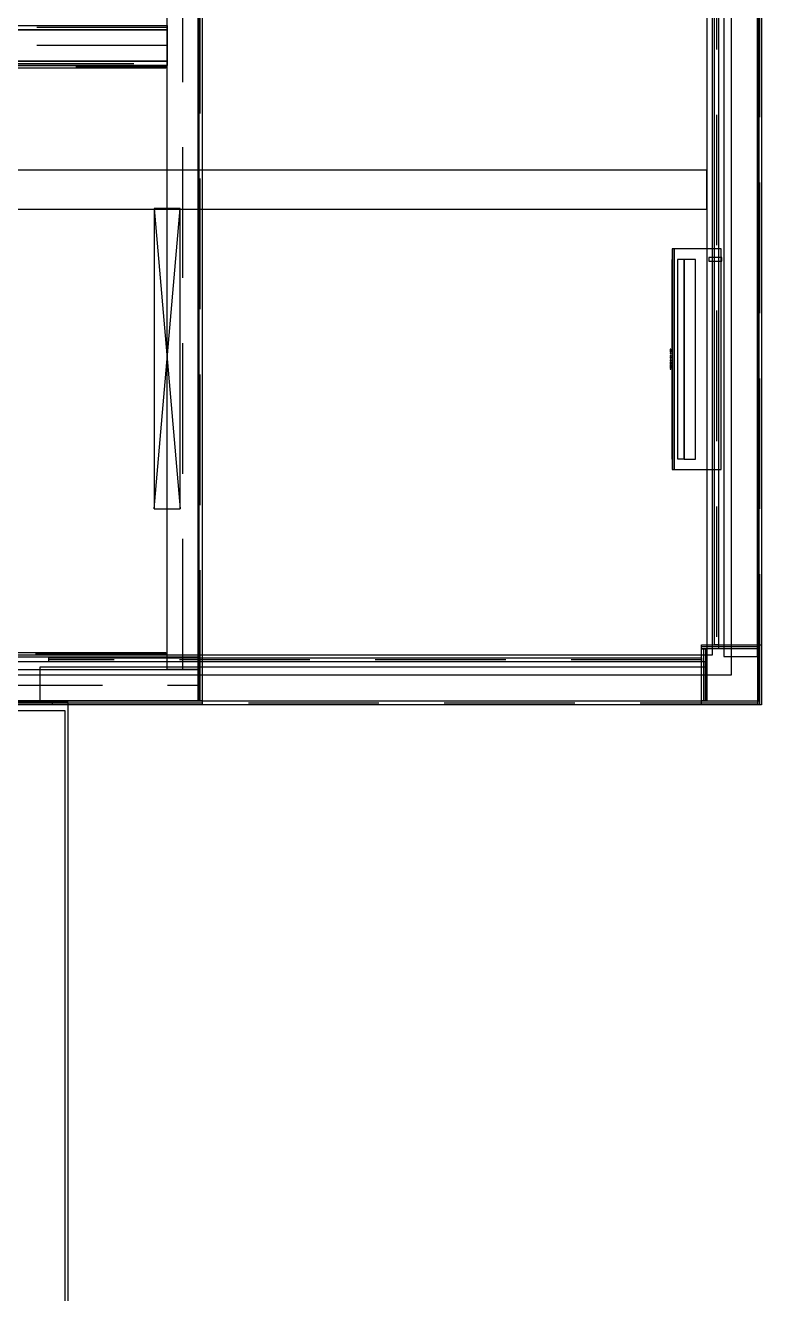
# Model space of a CAD drawing. Extents: x -23.2 to 18.8, y -18.4 to 11.3.
# Drawn here: x 4.869 to 7.689, y -8.394 to -3.537 of the extents above; entities that cross this region are included whole.
import ezdxf

# ---------------------------------------------------------------- set-up
doc = ezdxf.new("R2010")
doc.units = 0
doc.linetypes.add('Dashed', pattern=[0.75, 0.5, -0.25])
for name, color, linetype in [('BUILDINGELEMENTPROXY', 8, 'Continuous'), ('COVERING', 8, 'Continuous'), ('CUBIERTAS', 5, 'Continuous'), ('EJE_MUROS', 8, 'Continuous'), ('LOSAS', 3, 'Continuous'), ('MUROS', 7, 'Continuous'), ('RAILING', 8, 'Continuous'), ('VENTANAS', 4, 'Continuous'), ('VIGAS', 5, 'Continuous')]:
    doc.layers.add(name, color=color, linetype=linetype)

msp = doc.modelspace()

# ---------------------------------------------------------------- linework, layer by layer
at = {"layer": 'BUILDINGELEMENTPROXY'}
for p, q in [((7.3509, -4.3931, 2.9063), (7.3457, -4.3931, 2.9007)), ((7.3457, -4.3931, 2.9007), (7.3457, -5.2381, 2.9007)), ((7.3515, -4.3931, 2.9066), (7.3509, -4.3931, 2.9063)), ((7.3521, -4.3931, 2.9067), (7.3515, -4.3931, 2.9066)), ((7.3529, -4.3931, 2.9067), (7.3521, -4.3931, 2.9067)), ((7.3535, -4.3931, 2.9065), (7.3529, -4.3931, 2.9067)), ((7.3534, -4.4228, 2.9065), (7.3535, -4.4166, 2.9065)), ((7.3535, -4.398, 2.9065), (7.3535, -4.3931, 2.9065)), ((7.3535, -4.4028, 2.9065), (7.3535, -4.398, 2.9065)), ((7.3535, -4.4074, 2.9065), (7.3535, -4.4028, 2.9065)), ((7.3535, -4.412, 2.9065), (7.3535, -4.4074, 2.9065)), ((7.3535, -4.4166, 2.9065), (7.3535, -4.412, 2.9065)), ((7.3563, -4.3931, 2.9085), (7.3537, -4.3931, 2.9059)), ((7.3537, -4.3931, 2.9059), (7.3537, -5.2381, 2.9059)), ((7.3843, -4.3931, 2.917), (7.3563, -4.3931, 2.9085)), ((7.3866, -4.3931, 2.9192), (7.3843, -4.3931, 2.917)), ((7.3872, -4.3931, 2.9196), (7.3866, -4.3931, 2.9192)), ((7.3878, -4.3931, 2.9198), (7.3872, -4.3931, 2.9196)), ((7.4352, -4.3931, 2.9254), (7.3878, -4.3931, 2.9198)), ((7.4828, -4.3931, 2.9283), (7.4352, -4.3931, 2.9254)), ((7.5338, -4.3931, 2.9298), (7.4828, -4.3931, 2.9283)), ((7.5338, -5.2381, 2.9298), (7.5338, -4.3931, 2.9298)), ((7.3457, -4.4331, 2.7506), (7.3449, -4.4331, 2.7506)), ((7.3449, -4.4331, 2.7506), (7.3449, -5.1981, 2.7506)), ((7.3457, -5.1981, 2.7506), (7.3457, -4.4331, 2.7506)), ((7.3535, -4.4283, 2.9065), (7.3534, -4.4228, 2.9065)), ((7.3534, -4.4335, 2.9065), (7.3535, -4.4283, 2.9065)), ((7.3535, -4.4384, 2.9065), (7.3534, -4.4335, 2.9065)), ((7.3534, -4.4712, 2.9066), (7.3535, -4.4666, 2.9065)), ((7.3535, -4.4458, 2.9065), (7.3535, -4.4384, 2.9065)), ((7.3535, -4.4509, 2.9065), (7.3535, -4.4458, 2.9065)), ((7.3535, -4.4568, 2.9065), (7.3535, -4.4509, 2.9065)), ((7.3535, -4.4614, 2.9065), (7.3535, -4.4568, 2.9065)), ((7.3535, -4.4666, 2.9065), (7.3535, -4.4614, 2.9065)), ((7.368, -4.4341, 2.6846), (7.3672, -4.4341, 2.6841)), ((7.3672, -4.4341, 2.6841), (7.3672, -5.1971, 2.6841)), ((7.3927, -4.4341, 2.6423), (7.368, -4.4341, 2.6846)), ((7.435, -4.4331, 2.667), (7.3918, -4.4331, 2.6418)), ((7.3918, -4.4331, 2.6418), (7.3918, -5.1981, 2.6418)), ((7.3927, -5.1971, 2.6423), (7.3927, -4.4341, 2.6423)), ((7.435, -5.1981, 2.667), (7.435, -4.4331, 2.667)), ((7.5368, -4.4262, 2.6908), (7.4861, -4.4262, 2.6908)), ((7.4861, -4.4262, 2.6908), (7.4861, -4.4331, 2.6948)), ((7.5368, -4.4262, 2.7546), (7.4861, -4.4262, 2.7546)), ((7.4861, -4.4262, 2.7546), (7.4861, -4.4331, 2.7586)), ((7.4861, -4.4331, 2.6948), (7.4861, -4.44, 2.6908)), ((7.4861, -4.4331, 2.7586), (7.4861, -4.44, 2.7546)), ((7.4861, -4.44, 2.6908), (7.5368, -4.44, 2.6908)), ((7.4861, -4.44, 2.7546), (7.5368, -4.44, 2.7546)), ((7.5368, -4.4331, 2.6948), (7.5368, -4.4262, 2.6908)), ((7.5368, -4.4331, 2.7586), (7.5368, -4.4262, 2.7546)), ((7.5368, -4.44, 2.6908), (7.5368, -4.4331, 2.6948)), ((7.5368, -4.44, 2.7546), (7.5368, -4.4331, 2.7586)), ((7.3535, -4.4757, 2.9065), (7.3534, -4.4712, 2.9066)), ((7.3534, -4.5037, 2.9065), (7.3535, -4.4982, 2.9065)), ((7.3535, -4.5098, 2.9065), (7.3534, -4.5037, 2.9065)), ((7.3535, -4.4809, 2.9065), (7.3535, -4.4757, 2.9065)), ((7.3535, -4.4881, 2.9065), (7.3535, -4.4809, 2.9065)), ((7.3535, -4.4929, 2.9065), (7.3535, -4.4881, 2.9065)), ((7.3535, -4.4982, 2.9065), (7.3535, -4.4929, 2.9065)), ((7.3535, -4.5145, 2.9065), (7.3535, -4.5098, 2.9065)), ((7.3535, -4.5207, 2.9065), (7.3535, -4.5145, 2.9065)), ((7.3535, -4.5267, 2.9065), (7.3535, -4.5207, 2.9065)), ((7.3535, -4.5315, 2.9065), (7.3535, -4.5267, 2.9065)), ((7.3535, -4.5375, 2.9065), (7.3535, -4.5315, 2.9065)), ((7.3535, -4.5423, 2.9065), (7.3535, -4.5375, 2.9065)), ((7.3535, -4.5473, 2.9065), (7.3535, -4.5423, 2.9065)), ((7.3535, -4.5531, 2.9065), (7.3535, -4.5473, 2.9065)), ((7.3535, -4.5591, 2.9065), (7.3535, -4.5531, 2.9065)), ((7.3535, -4.5639, 2.9065), (7.3535, -4.5591, 2.9065)), ((7.3535, -4.5699, 2.9065), (7.3535, -4.5639, 2.9065)), ((7.3534, -4.617, 2.9065), (7.3535, -4.6109, 2.9065)), ((7.3535, -4.5747, 2.9065), (7.3535, -4.5699, 2.9065)), ((7.3535, -4.5806, 2.9065), (7.3535, -4.5747, 2.9065)), ((7.3535, -4.5854, 2.9065), (7.3535, -4.5806, 2.9065)), ((7.3535, -4.5913, 2.9065), (7.3535, -4.5854, 2.9065)), ((7.3535, -4.5962, 2.9065), (7.3535, -4.5913, 2.9065)), ((7.3535, -4.6012, 2.9065), (7.3535, -4.5962, 2.9065)), ((7.3535, -4.6062, 2.9065), (7.3535, -4.6012, 2.9065)), ((7.3535, -4.6109, 2.9065), (7.3535, -4.6062, 2.9065)), ((7.3535, -4.622, 2.9065), (7.3534, -4.617, 2.9065)), ((7.3534, -4.6494, 2.9065), (7.3535, -4.6446, 2.9065)), ((7.3535, -4.6548, 2.9065), (7.3534, -4.6494, 2.9065)), ((7.3535, -4.6271, 2.9065), (7.3535, -4.622, 2.9065)), ((7.3535, -4.6349, 2.9065), (7.3535, -4.6271, 2.9065)), ((7.3535, -4.6397, 2.9065), (7.3535, -4.6349, 2.9065)), ((7.3535, -4.6446, 2.9065), (7.3535, -4.6397, 2.9065)), ((7.3535, -4.6618, 2.9065), (7.3535, -4.6548, 2.9065)), ((7.3535, -4.6665, 2.9065), (7.3535, -4.6618, 2.9065)), ((7.3534, -4.6763, 2.9065), (7.3535, -4.6716, 2.9065)), ((7.3535, -4.6824, 2.9065), (7.3534, -4.6763, 2.9065)), ((7.3534, -4.7033, 2.9065), (7.3535, -4.6972, 2.9065)), ((7.3535, -4.7082, 2.9065), (7.3534, -4.7033, 2.9065)), ((7.3535, -4.6716, 2.9065), (7.3535, -4.6665, 2.9065)), ((7.3535, -4.6871, 2.9065), (7.3535, -4.6824, 2.9065)), ((7.3535, -4.6925, 2.9065), (7.3535, -4.6871, 2.9065)), ((7.3535, -4.6972, 2.9065), (7.3535, -4.6925, 2.9065)), ((7.3535, -4.7133, 2.9064), (7.3535, -4.7082, 2.9065)), ((7.3534, -4.7357, 2.9065), (7.3535, -4.7296, 2.9065)), ((7.3535, -4.7407, 2.9065), (7.3534, -4.7357, 2.9065)), ((7.3534, -4.757, 2.9065), (7.3535, -4.7521, 2.9065)), ((7.3535, -4.7615, 2.9065), (7.3534, -4.757, 2.9065)), ((7.3535, -4.7178, 2.9065), (7.3535, -4.7133, 2.9064)), ((7.3535, -4.7249, 2.9065), (7.3535, -4.7178, 2.9065)), ((7.3535, -4.7296, 2.9065), (7.3535, -4.7249, 2.9065)), ((7.3535, -4.7456, 2.9065), (7.3535, -4.7407, 2.9065)), ((7.3535, -4.7521, 2.9065), (7.3535, -4.7456, 2.9065)), ((7.3389, -4.7769, 2.8371), (7.3389, -4.7877, 2.8371)), ((7.3407, -4.7769, 2.8372), (7.3389, -4.7769, 2.8371)), ((7.3389, -4.7877, 2.8371), (7.3407, -4.7877, 2.8372)), ((7.3389, -4.7907, 2.8371), (7.3389, -4.794, 2.8371)), ((7.3407, -4.7907, 2.8372), (7.3389, -4.7907, 2.8371)), ((7.3389, -4.794, 2.8371), (7.3407, -4.794, 2.8372)), ((7.3389, -4.8014, 2.8371), (7.3389, -4.8046, 2.8371)), ((7.3407, -4.8014, 2.8372), (7.3389, -4.8014, 2.8371)), ((7.3389, -4.8046, 2.8371), (7.3407, -4.8046, 2.8372)), ((7.3389, -4.8079, 2.8371), (7.3389, -4.8112, 2.8371)), ((7.3407, -4.8079, 2.8372), (7.3389, -4.8079, 2.8371)), ((7.3391, -4.7787, 2.8308), (7.3391, -4.7872, 2.8308)), ((7.3409, -4.7787, 2.8308), (7.3391, -4.7787, 2.8308)), ((7.3391, -4.7872, 2.8308), (7.3409, -4.7872, 2.8308)), ((7.3394, -4.7787, 2.824), (7.3394, -4.7879, 2.824)), ((7.3412, -4.7787, 2.824), (7.3394, -4.7787, 2.824)), ((7.3394, -4.7879, 2.824), (7.3412, -4.7879, 2.824)), ((7.3407, -4.7877, 2.8372), (7.3407, -4.7769, 2.8372)), ((7.3407, -4.794, 2.8372), (7.3407, -4.7907, 2.8372)), ((7.3407, -4.8046, 2.8372), (7.3407, -4.8014, 2.8372)), ((7.3407, -4.8112, 2.8372), (7.3407, -4.8079, 2.8372)), ((7.3409, -4.7872, 2.8308), (7.3409, -4.7787, 2.8308)), ((7.3412, -4.7879, 2.824), (7.3412, -4.7787, 2.824)), ((7.3534, -4.79, 2.9065), (7.3535, -4.7852, 2.9065)), ((7.3535, -4.795, 2.9065), (7.3534, -4.79, 2.9065)), ((7.3535, -4.7661, 2.9065), (7.3535, -4.7615, 2.9065)), ((7.3535, -4.7727, 2.9065), (7.3535, -4.7661, 2.9065)), ((7.3535, -4.7772, 2.9065), (7.3535, -4.7727, 2.9065)), ((7.3535, -4.7852, 2.9065), (7.3535, -4.7772, 2.9065)), ((7.3535, -4.8011, 2.9065), (7.3535, -4.795, 2.9065)), ((7.3535, -4.8057, 2.9065), (7.3535, -4.8011, 2.9065)), ((7.3535, -4.8123, 2.9065), (7.3535, -4.8057, 2.9065)), ((7.3389, -4.8112, 2.8371), (7.3407, -4.8112, 2.8372)), ((7.3389, -4.8186, 2.8371), (7.3389, -4.8218, 2.8371)), ((7.3407, -4.8186, 2.8372), (7.3389, -4.8186, 2.8371)), ((7.3389, -4.8218, 2.8371), (7.3407, -4.8218, 2.8372)), ((7.3389, -4.8251, 2.8371), (7.3389, -4.8359, 2.8371)), ((7.3407, -4.8251, 2.8372), (7.3389, -4.8251, 2.8371)), ((7.3389, -4.8359, 2.8371), (7.3407, -4.8359, 2.8372)), ((7.3389, -4.8378, 2.8371), (7.3389, -4.8496, 2.8371)), ((7.3407, -4.8378, 2.8372), (7.3389, -4.8378, 2.8371)), ((7.3389, -4.8496, 2.8371), (7.3407, -4.8496, 2.8372)), ((7.3389, -4.852, 2.8371), (7.3389, -4.8538, 2.8371)), ((7.3407, -4.852, 2.8372), (7.3389, -4.852, 2.8371)), ((7.3389, -4.8538, 2.8371), (7.3407, -4.8538, 2.8372)), ((7.3391, -4.827, 2.8308), (7.3391, -4.8355, 2.8308)), ((7.3409, -4.827, 2.8308), (7.3391, -4.827, 2.8308)), ((7.3391, -4.8355, 2.8308), (7.3409, -4.8355, 2.8308)), ((7.3394, -4.827, 2.824), (7.3394, -4.8362, 2.824)), ((7.3412, -4.827, 2.824), (7.3394, -4.827, 2.824)), ((7.3394, -4.8362, 2.824), (7.3412, -4.8362, 2.824)), ((7.3407, -4.8218, 2.8372), (7.3407, -4.8186, 2.8372)), ((7.3407, -4.8359, 2.8372), (7.3407, -4.8251, 2.8372)), ((7.3407, -4.8496, 2.8372), (7.3407, -4.8378, 2.8372)), ((7.3407, -4.8538, 2.8372), (7.3407, -4.852, 2.8372)), ((7.3409, -4.8355, 2.8308), (7.3409, -4.827, 2.8308)), ((7.3412, -4.8362, 2.824), (7.3412, -4.827, 2.824)), ((7.3534, -4.8217, 2.9065), (7.3535, -4.8168, 2.9065)), ((7.3534, -4.8291, 2.9065), (7.3534, -4.8217, 2.9065)), ((7.3535, -4.834, 2.9065), (7.3534, -4.8291, 2.9065)), ((7.3534, -4.8495, 2.9066), (7.3535, -4.8453, 2.9065)), ((7.3535, -4.8537, 2.9065), (7.3534, -4.8495, 2.9066)), ((7.3535, -4.8168, 2.9065), (7.3535, -4.8123, 2.9065)), ((7.3535, -4.8407, 2.9065), (7.3535, -4.834, 2.9065)), ((7.3535, -4.8453, 2.9065), (7.3535, -4.8407, 2.9065)), ((7.3535, -4.8585, 2.9065), (7.3535, -4.8537, 2.9065)), ((7.3534, -4.8742, 2.9065), (7.3535, -4.8692, 2.9065)), ((7.3534, -4.882, 2.9065), (7.3534, -4.8742, 2.9065)), ((7.3535, -4.8869, 2.9065), (7.3534, -4.882, 2.9065)), ((7.3534, -4.9075, 2.9065), (7.3535, -4.9027, 2.9065)), ((7.3535, -4.8631, 2.9065), (7.3535, -4.8585, 2.9065)), ((7.3535, -4.8692, 2.9065), (7.3535, -4.8631, 2.9065)), ((7.3535, -4.8915, 2.9065), (7.3535, -4.8869, 2.9065)), ((7.3535, -4.8981, 2.9065), (7.3535, -4.8915, 2.9065)), ((7.3535, -4.9027, 2.9065), (7.3535, -4.8981, 2.9065)), ((7.3534, -4.9149, 2.9065), (7.3534, -4.9075, 2.9065)), ((7.3535, -4.9199, 2.9065), (7.3534, -4.9149, 2.9065)), ((7.3535, -4.9265, 2.9065), (7.3535, -4.9199, 2.9065)), ((7.3535, -4.9311, 2.9065), (7.3535, -4.9265, 2.9065)), ((7.3535, -4.9377, 2.9065), (7.3535, -4.9311, 2.9065)), ((7.3535, -4.9443, 2.9065), (7.3535, -4.9377, 2.9065)), ((7.3535, -4.9489, 2.9065), (7.3535, -4.9443, 2.9065)), ((7.3535, -4.9551, 2.9065), (7.3535, -4.9489, 2.9065)), ((7.3534, -4.9601, 2.9065), (7.3535, -4.9551, 2.9065)), ((7.3534, -4.9678, 2.9065), (7.3534, -4.9601, 2.9065)), ((7.3535, -4.9728, 2.9065), (7.3534, -4.9678, 2.9065)), ((7.3534, -4.9933, 2.9065), (7.3535, -4.9885, 2.9065)), ((7.3534, -5.0008, 2.9065), (7.3534, -4.9933, 2.9065)), ((7.3535, -5.0058, 2.9065), (7.3534, -5.0008, 2.9065)), ((7.3535, -4.9773, 2.9065), (7.3535, -4.9728, 2.9065)), ((7.3535, -4.9839, 2.9065), (7.3535, -4.9773, 2.9065)), ((7.3535, -4.9885, 2.9065), (7.3535, -4.9839, 2.9065)), ((7.3534, -5.0326, 2.9066), (7.3535, -5.0281, 2.9065)), ((7.3535, -5.037, 2.9065), (7.3534, -5.0326, 2.9066)), ((7.3534, -5.0536, 2.9065), (7.3535, -5.0488, 2.9065)), ((7.3535, -5.0123, 2.9065), (7.3535, -5.0058, 2.9065)), ((7.3535, -5.0169, 2.9065), (7.3535, -5.0123, 2.9065)), ((7.3535, -5.0235, 2.9065), (7.3535, -5.0169, 2.9065)), ((7.3535, -5.0281, 2.9065), (7.3535, -5.0235, 2.9065)), ((7.3535, -5.0438, 2.9065), (7.3535, -5.037, 2.9065)), ((7.3535, -5.0488, 2.9065), (7.3535, -5.0438, 2.9065)), ((7.3535, -5.0586, 2.9065), (7.3534, -5.0536, 2.9065)), ((7.3534, -5.0721, 2.9066), (7.3535, -5.0678, 2.9065)), ((7.3535, -5.0763, 2.9065), (7.3534, -5.0721, 2.9066)), ((7.3534, -5.0927, 2.9065), (7.3535, -5.0878, 2.9065)), ((7.3535, -5.0982, 2.9065), (7.3534, -5.0927, 2.9065)), ((7.3535, -5.0631, 2.9065), (7.3535, -5.0586, 2.9065)), ((7.3535, -5.0678, 2.9065), (7.3535, -5.0631, 2.9065)), ((7.3535, -5.081, 2.9065), (7.3535, -5.0763, 2.9065)), ((7.3535, -5.0878, 2.9065), (7.3535, -5.081, 2.9065)), ((7.3535, -5.1027, 2.9065), (7.3535, -5.0982, 2.9065)), ((7.3534, -5.1318, 2.9065), (7.3535, -5.1268, 2.9065)), ((7.3534, -5.1395, 2.9065), (7.3534, -5.1318, 2.9065)), ((7.3535, -5.1444, 2.9065), (7.3534, -5.1395, 2.9065)), ((7.3535, -5.1094, 2.9065), (7.3535, -5.1027, 2.9065)), ((7.3535, -5.116, 2.9065), (7.3535, -5.1094, 2.9065)), ((7.3535, -5.1205, 2.9065), (7.3535, -5.116, 2.9065)), ((7.3535, -5.1268, 2.9065), (7.3535, -5.1205, 2.9065)), ((7.3535, -5.149, 2.9065), (7.3535, -5.1444, 2.9065)), ((7.3534, -5.165, 2.9065), (7.3535, -5.1601, 2.9065)), ((7.3534, -5.1726, 2.9065), (7.3534, -5.165, 2.9065)), ((7.3535, -5.1776, 2.9065), (7.3534, -5.1726, 2.9065)), ((7.3534, -5.1927, 2.9065), (7.3535, -5.1886, 2.9065)), ((7.3535, -5.197, 2.9065), (7.3534, -5.1927, 2.9065)), ((7.3535, -5.1556, 2.9065), (7.3535, -5.149, 2.9065)), ((7.3535, -5.1601, 2.9065), (7.3535, -5.1556, 2.9065)), ((7.3535, -5.184, 2.9065), (7.3535, -5.1776, 2.9065)), ((7.3535, -5.1886, 2.9065), (7.3535, -5.184, 2.9065)), ((7.3535, -5.2018, 2.9065), (7.3535, -5.197, 2.9065)), ((7.3449, -5.1981, 2.7506), (7.3457, -5.1981, 2.7506)), ((7.3457, -5.2381, 2.9007), (7.3509, -5.2381, 2.9063)), ((7.3509, -5.2381, 2.9063), (7.3515, -5.2381, 2.9066)), ((7.3515, -5.2381, 2.9066), (7.3521, -5.2381, 2.9067)), ((7.3521, -5.2381, 2.9067), (7.3529, -5.2381, 2.9067)), ((7.3529, -5.2381, 2.9067), (7.3535, -5.2381, 2.9065)), ((7.3534, -5.2117, 2.9065), (7.3535, -5.2063, 2.9065)), ((7.3535, -5.2166, 2.9065), (7.3534, -5.2117, 2.9065)), ((7.3534, -5.2331, 2.9065), (7.3535, -5.2282, 2.9065)), ((7.3535, -5.2381, 2.9065), (7.3534, -5.2331, 2.9065)), ((7.3535, -5.2063, 2.9065), (7.3535, -5.2018, 2.9065)), ((7.3535, -5.2236, 2.9065), (7.3535, -5.2166, 2.9065)), ((7.3535, -5.2282, 2.9065), (7.3535, -5.2236, 2.9065)), ((7.3537, -5.2381, 2.9059), (7.3563, -5.2381, 2.9085)), ((7.3563, -5.2381, 2.9085), (7.3843, -5.2381, 2.917)), ((7.3672, -5.1971, 2.6841), (7.368, -5.1971, 2.6846)), ((7.368, -5.1971, 2.6846), (7.3927, -5.1971, 2.6423)), ((7.3843, -5.2381, 2.917), (7.3866, -5.2381, 2.9192)), ((7.3866, -5.2381, 2.9192), (7.3872, -5.2381, 2.9196)), ((7.3872, -5.2381, 2.9196), (7.3878, -5.2381, 2.9198)), ((7.3878, -5.2381, 2.9198), (7.4352, -5.2381, 2.9254)), ((7.3918, -5.1981, 2.6418), (7.435, -5.1981, 2.667)), ((7.4352, -5.2381, 2.9254), (7.4828, -5.2381, 2.9283)), ((7.4828, -5.2381, 2.9283), (7.5338, -5.2381, 2.9298))]:
    msp.add_line(p, q, dxfattribs=at)
at = {"layer": 'COVERING'}
for p, q in [((7.5738, -6.0241), (7.5738, 0.7659)), ((1.7638, -6.0241), (7.5738, -6.0241)), ((5.0322, -6.1307), (3.9288, -6.1307)), ((5.0322, -9.6307), (5.0322, -6.1307))]:
    msp.add_line(p, q, dxfattribs=at)
at = {"layer": 'CUBIERTAS'}
for p, q in [((5.0213, -6.1616, 3.2728), (3.9213, -6.1616, 3.6732)), ((5.0213, -9.6291, 3.2728), (5.0213, -6.1616, 3.2728))]:
    msp.add_line(p, q, dxfattribs=at)
at = {"layer": 'EJE_MUROS', "linetype": 'Dashed'}
for p, q in [((7.6813, -6.1391), (7.6813, 0.8509)), ((5.4723, -6.0041), (5.4723, 0.6359)), ((5.5388, -6.1241), (5.5388, 0.6359)), ((7.5163, 0.6209), (7.5163, -5.9091)), ((5.4123, -3.5456), (1.6468, -3.5456)), ((5.4123, -3.6141), (1.6638, -3.6141)), ((1.7838, -3.6826), (5.4123, -3.6826)), ((2.812, -3.6961), (5.4073, -3.6961)), ((7.6738, -5.9166), (7.4588, -5.9166)), ((7.5238, -5.9166), (7.4588, -5.9166)), ((7.4663, -5.9241), (7.4663, -6.1241)), ((7.4663, -5.9241), (7.4663, -5.9741)), ((7.6813, -6.1391), (7.6813, -5.9091)), ((5.4073, -5.9441), (3.9308, -5.9441)), ((7.4588, -5.9666), (4.9588, -5.9666)), ((3.9138, -6.0641), (5.5323, -6.0641)), ((3.9038, -6.1316), (5.5463, -6.1316)), ((4.9733, -6.1316), (7.6738, -6.1316)), ((7.4588, -6.1316), (7.6738, -6.1316))]:
    msp.add_line(p, q, dxfattribs=at)
at = {"layer": 'LOSAS'}
for p, q in [((5.5338, 0.7438), (5.5338, -5.9562)), ((7.4988, 0.6359), (7.4988, -5.9491)), ((7.4988, -5.9491), (1.8388, -5.9491)), ((5.5338, -5.9562), (3.7668, -5.9562))]:
    msp.add_line(p, q, dxfattribs=at)
at = {"layer": 'MUROS'}
for p, q in [((7.6738, -6.1391), (7.6738, 0.8509)), ((7.6888, 0.8509), (7.6888, -6.1391)), ((5.4123, -6.0041), (5.4123, 0.6359)), ((5.5313, -6.1241), (5.5313, 0.6359)), ((5.5323, 0.6359), (5.5323, -6.0041)), ((5.5463, 0.6359), (5.5463, -6.1241)), ((7.5088, -5.9091), (7.5088, 0.6209)), ((7.5238, 0.6209), (7.5238, -5.9091)), ((1.6468, -3.5371), (5.4123, -3.5371)), ((5.4123, -3.5371), (5.4123, -3.5541)), ((5.4123, -3.5541), (1.6468, -3.5541)), ((1.6638, -3.5541), (5.4123, -3.5541)), ((5.4123, -3.5541), (5.4123, -3.6741)), ((5.4123, -3.6741), (1.6638, -3.6741)), ((1.7838, -3.6741), (5.4123, -3.6741)), ((5.4123, -3.6911), (1.7838, -3.6911)), ((2.812, -3.6911), (5.4073, -3.6911)), ((5.4073, -3.6911), (5.4073, -3.7011)), ((5.4123, -3.6741), (5.4123, -3.6911)), ((5.4073, -3.7011), (2.812, -3.7011)), ((7.4588, -5.9241), (7.4588, -5.9091)), ((7.4588, -5.9091), (7.6738, -5.9091)), ((7.4588, -5.9241), (7.4588, -5.9091)), ((7.4588, -5.9091), (7.5238, -5.9091)), ((7.6738, -5.9241), (7.4588, -5.9241)), ((7.4588, -6.1241), (7.4588, -5.9241)), ((7.4588, -5.9241), (7.4738, -5.9241)), ((7.5238, -5.9241), (7.4588, -5.9241)), ((7.4588, -5.9741), (7.4588, -5.9241)), ((7.4588, -5.9241), (7.4738, -5.9241)), ((7.4738, -5.9241), (7.4738, -6.1241)), ((7.4738, -5.9241), (7.4738, -5.9741)), ((7.5238, -5.9091), (7.5088, -5.9091)), ((7.5238, -5.9091), (7.5238, -5.9241)), ((7.6738, -6.1391), (7.6738, -5.9091)), ((7.6738, -5.9091), (7.6888, -5.9091)), ((7.6738, -5.9091), (7.6738, -5.9241)), ((7.6888, -5.9091), (7.6888, -6.1391)), ((3.9308, -5.9391), (5.4073, -5.9391)), ((5.4073, -5.9491), (3.9308, -5.9491)), ((4.9588, -5.9741), (4.9588, -5.9591)), ((4.9588, -5.9591), (7.4588, -5.9591)), ((7.4588, -5.9741), (4.9588, -5.9741)), ((5.4073, -5.9391), (5.4073, -5.9491)), ((7.4588, -5.9591), (7.4588, -5.9741)), ((7.4738, -5.9741), (7.4588, -5.9741)), ((3.9138, -6.0041), (5.5323, -6.0041)), ((5.5323, -6.0041), (5.4123, -6.0041)), ((5.5323, -6.0041), (5.5323, -6.1241)), ((3.9038, -6.1241), (5.5463, -6.1241)), ((5.5463, -6.1391), (3.9038, -6.1391)), ((5.5323, -6.1241), (3.9138, -6.1241)), ((4.9733, -6.1241), (7.6738, -6.1241)), ((4.9733, -6.1391), (4.9733, -6.1241)), ((7.6738, -6.1391), (4.9733, -6.1391)), ((5.5463, -6.1241), (5.5313, -6.1241)), ((5.5463, -6.1241), (5.5463, -6.1391)), ((7.4588, -6.1241), (7.6738, -6.1241)), ((7.4588, -6.1391), (7.4588, -6.1241)), ((7.4738, -6.1241), (7.4588, -6.1241)), ((7.6738, -6.1391), (7.4588, -6.1391)), ((7.6738, -6.1241), (7.6738, -6.1391)), ((7.6738, -6.1241), (7.6738, -6.1391)), ((7.6888, -6.1391), (7.6738, -6.1391)), ((7.6888, -6.1391), (7.6738, -6.1391))]:
    msp.add_line(p, q, dxfattribs=at)
at = {"layer": 'RAILING'}
for p, q in [((7.5445, 0.6359), (7.5445, -5.9541)), ((7.6732, -5.9541), (7.6732, 0.6359)), ((7.5445, -5.9541), (7.6732, -5.9541)), ((7.4738, -5.9947), (4.9243, -5.9947)), ((4.9243, -5.9947), (4.9243, -6.1234)), ((7.4738, -6.1234), (7.4738, -5.9947)), ((4.9243, -6.1234), (7.4738, -6.1234))]:
    msp.add_line(p, q, dxfattribs=at)
at = {"layer": 'VENTANAS'}
for p, q in [((5.3623, -4.2383), (5.3623, -5.3883)), ((5.4623, -4.2383), (5.3623, -4.2383)), ((5.3623, -4.2383), (5.4623, -5.3883)), ((5.3623, -5.3883), (5.4623, -4.2383)), ((5.3623, -4.2383), (5.3623, -5.3883)), ((5.4623, -4.2383), (5.3623, -4.2383)), ((5.3623, -4.2383), (5.4623, -5.3883)), ((5.3623, -5.3883), (5.4623, -4.2383)), ((5.3623, -4.2383), (5.3623, -5.3883)), ((5.4623, -4.2383), (5.3623, -4.2383)), ((5.3623, -4.2383), (5.4623, -5.3883)), ((5.3623, -5.3883), (5.4623, -4.2383)), ((5.4623, -5.3883), (5.4623, -4.2383)), ((5.4623, -5.3883), (5.4623, -4.2383)), ((5.4623, -5.3883), (5.4623, -4.2383)), ((5.3623, -5.3883), (5.4623, -5.3883)), ((5.3623, -5.3883), (5.4623, -5.3883)), ((5.3623, -5.3883), (5.4623, -5.3883))]:
    msp.add_line(p, q, dxfattribs=at)
at = {"layer": 'VIGAS'}
for p, q in [((7.4788, 0.8409), (7.4788, -6.1241)), ((7.6788, -6.1241), (7.6788, 0.8409)), ((7.4788, -4.0913), (1.8238, -4.0913)), ((7.4788, -4.2413), (7.4788, -4.0913)), ((1.8238, -4.2413), (7.4788, -4.2413)), ((7.4738, -5.9741), (3.9138, -5.9741)), ((7.4738, -6.1241), (7.4738, -5.9741)), ((3.9138, -6.1241), (7.4738, -6.1241)), ((7.4788, -6.1241), (7.6788, -6.1241))]:
    msp.add_line(p, q, dxfattribs=at)

doc.saveas('drawing.dxf')
